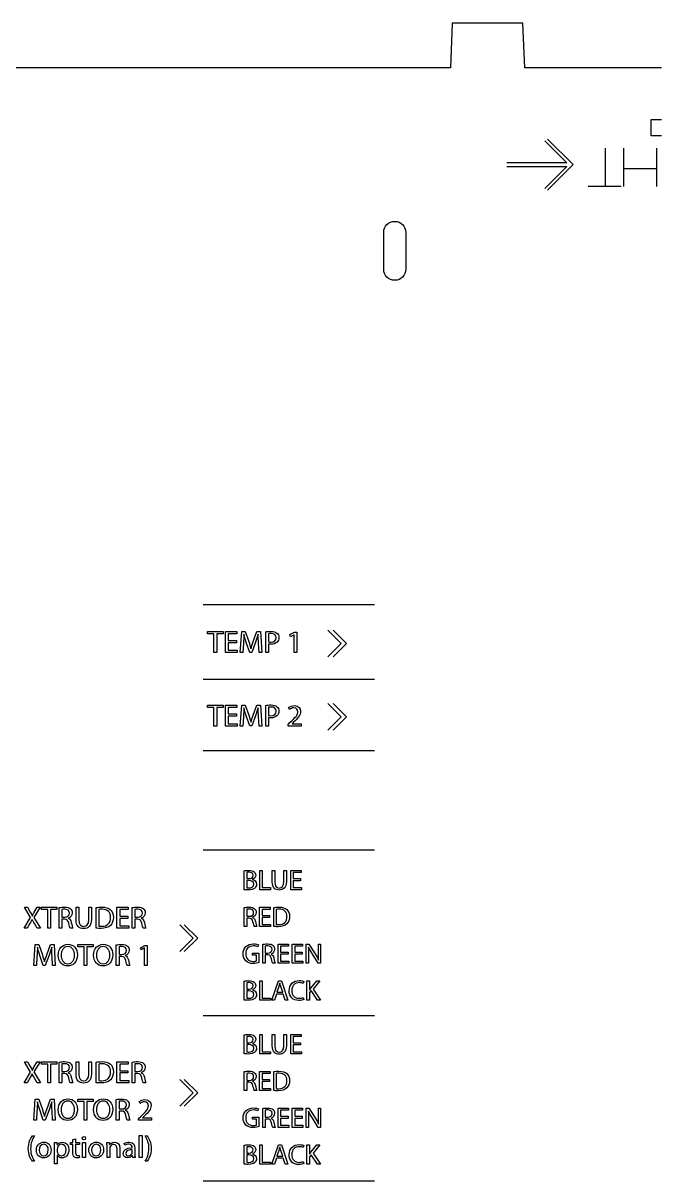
# Model space of a CAD drawing. Header units: millimetres. Extents: x -336 to 378, y -580 to 628.
# Drawn here: x 114.3 to 200.7, y 470.3 to 627.6 of the extents above; entities that cross this region are included whole.
import ezdxf

# ---------------------------------------------------------------- set-up
doc = ezdxf.new("R2010")
doc.units = ezdxf.units.MM
doc.layers.add('Cuts', color=1, linetype='Continuous', lineweight=25, true_color=0xff0000)
doc.layers.add('Text', color=5, linetype='Continuous', lineweight=25, true_color=0x0000ff)

msp = doc.modelspace()

# ---------------------------------------------------------------- linework, layer by layer
at = {"layer": 'Cuts', "color": 1, "lineweight": 25, "true_color": 0xff0000}
for points in [[(200.95, 621.5), (182.39, 621.5), (182.14, 627.59), (172.54, 627.59), (172.29, 621.5), (106.29, 621.5)], [(200.95, 612.28), (199.55, 612.28), (199.55, 614.48), (200.95, 614.48)], [(163.24, 594.14), (163.24, 599.14)], [(166.24, 599.14), (166.24, 594.14), (166.24, 594.14)]]:
    msp.add_lwpolyline(points, dxfattribs=at)
for points in [[(163.24, 599.14), (163.24, 599.97), (163.91, 600.64), (164.74, 600.64)], [(164.74, 600.64), (165.56, 600.64), (166.24, 599.97), (166.24, 599.14)], [(164.74, 592.64), (163.91, 592.64), (163.24, 593.31), (163.24, 594.14)], [(166.24, 594.14), (166.24, 593.31), (165.56, 592.64), (164.74, 592.64)]]:
    msp.add_open_spline(points, degree=3, dxfattribs=at)
at = {"layer": 'Text', "color": 5, "lineweight": 25, "true_color": 0x0000ff}
for points in [[(185.13, 611.6), (188.12, 608.61), (179.94, 608.61)], [(185.5, 611.84), (188.98, 608.36), (185.5, 604.89)], [(193.32, 610.6), (193.32, 605.44)], [(195.85, 605.39), (195.85, 610.6)], [(200.31, 610.6), (200.31, 605.39)], [(179.94, 608.11), (188.12, 608.11), (185.12, 605.11)], [(200.31, 607.81), (195.85, 607.81)], [(195.49, 605.39), (190.99, 605.39)], [(138.71, 548.58), (161.99, 548.58)], [(140.18, 544.59), (139.32, 544.59), (139.32, 544.91), (141.43, 544.91), (141.43, 544.59), (140.56, 544.59), (140.56, 542.05), (140.18, 542.05), (140.18, 544.59), (140.18, 544.59)], [(143.22, 543.39), (142.11, 543.39), (142.11, 542.36), (143.35, 542.36), (143.35, 542.05), (141.74, 542.05), (141.74, 544.91), (143.29, 544.91), (143.29, 544.6), (142.11, 544.6), (142.11, 543.7), (143.22, 543.7), (143.22, 543.39), (143.22, 543.39)], [(144.18, 543.28), (144.1, 542.05), (143.75, 542.05), (143.95, 544.91), (144.42, 544.91), (144.91, 543.53)], [(144.24, 544.54), (144.24, 544.54)], [(145.51, 543.53), (146.02, 544.91), (146.49, 544.91), (146.66, 542.05), (146.3, 542.05), (146.23, 543.31), (146.23, 543.31)], [(146.19, 544.54), (146.18, 544.54)], [(147.6, 543.2), (147.6, 542.05), (147.23, 542.05), (147.23, 544.87), (147.23, 544.87)], [(147.6, 544.61), (147.6, 543.5), (147.6, 543.5)], [(151.06, 544.46), (151.05, 544.46), (150.57, 544.2), (150.5, 544.48), (151.1, 544.8), (151.42, 544.8), (151.42, 542.05), (151.06, 542.05), (151.06, 544.46), (151.06, 544.46)], [(155.65, 545.11), (157.46, 543.3), (155.65, 541.48)], [(156.35, 545.11), (158.16, 543.3), (156.35, 541.48)], [(145.82, 543.45), (145.31, 542.07), (145.04, 542.07), (144.57, 543.43)], [(145.2, 542.57), (145.2, 542.57)], [(138.71, 538.45), (161.99, 538.45)], [(155.65, 535.11), (157.46, 533.3), (155.65, 531.48)], [(156.35, 535.11), (158.16, 533.3), (156.35, 531.48)], [(140.18, 534.59), (139.32, 534.59), (139.32, 534.91), (141.43, 534.91), (141.43, 534.59), (140.56, 534.59), (140.56, 532.05), (140.18, 532.05), (140.18, 534.59), (140.18, 534.59)], [(143.22, 533.39), (142.11, 533.39), (142.11, 532.36), (143.35, 532.36), (143.35, 532.05), (141.74, 532.05), (141.74, 534.91), (143.29, 534.91), (143.29, 534.6), (142.11, 534.6), (142.11, 533.7), (143.22, 533.7), (143.22, 533.39), (143.22, 533.39)], [(144.18, 533.28), (144.1, 532.05), (143.75, 532.05), (143.95, 534.91), (144.42, 534.91), (144.91, 533.53)], [(144.24, 534.54), (144.24, 534.54)], [(145.82, 533.45), (145.31, 532.07), (145.04, 532.07), (144.57, 533.43)], [(145.51, 533.53), (146.02, 534.91), (146.49, 534.91), (146.66, 532.05), (146.3, 532.05), (146.23, 533.31), (146.23, 533.31)], [(146.19, 534.54), (146.18, 534.54)], [(147.6, 533.2), (147.6, 532.05), (147.23, 532.05), (147.23, 534.87), (147.23, 534.87)], [(147.6, 534.61), (147.6, 533.5), (147.6, 533.5)], [(150.44, 534.31), (150.32, 534.57)], [(145.2, 532.57), (145.2, 532.57)], [(150.25, 532.05), (150.25, 532.28), (150.54, 532.57)], [(150.99, 532.57), (150.78, 532.37), (150.78, 532.36), (152.01, 532.36), (152.01, 532.05), (150.25, 532.05), (150.25, 532.05)], [(138.71, 528.75), (161.99, 528.75)], [(138.71, 515.26), (161.99, 515.26)], [(144.3, 509.82), (144.3, 512.39), (144.3, 512.39)], [(144.63, 512.17), (144.63, 511.32), (144.63, 511.32)], [(146.4, 512.43), (146.74, 512.43), (146.74, 510.1), (147.86, 510.1), (147.86, 509.82), (146.4, 509.82), (146.4, 512.43), (146.4, 512.43)], [(148.09, 510.89), (148.09, 512.43), (148.43, 512.43), (148.43, 512.43)], [(148.43, 512.43), (148.43, 510.88)], [(149.68, 510.88), (149.68, 512.43), (150.02, 512.43), (150.02, 510.9)], [(151.95, 511.04), (150.94, 511.04), (150.94, 510.1), (152.07, 510.1), (152.07, 509.82), (150.6, 509.82), (150.6, 512.43), (152.02, 512.43), (152.02, 512.15), (150.94, 512.15), (150.94, 511.32), (151.95, 511.32), (151.95, 511.04), (151.95, 511.04)], [(144.63, 511.32), (144.94, 511.32)], [(144.91, 511.07), (144.63, 511.07), (144.63, 510.07), (144.63, 510.07)], [(145.41, 511.23), (145.41, 511.21)], [(115.16, 505.21), (114.82, 504.58), (114.39, 504.58), (115.27, 506.02), (114.43, 507.43), (114.85, 507.43), (115.23, 506.77)], [(115.76, 506.77), (116.15, 507.43), (116.58, 507.43), (115.71, 506.05), (116.6, 504.58), (116.17, 504.58), (116.17, 504.58)], [(117.6, 507.12), (116.73, 507.12), (116.73, 507.43), (118.85, 507.43), (118.85, 507.12), (117.97, 507.12), (117.97, 504.58), (117.6, 504.58), (117.6, 507.12), (117.6, 507.12)], [(119.88, 505.82), (119.53, 505.82), (119.53, 504.58), (119.16, 504.58), (119.16, 507.4), (119.16, 507.4)], [(119.53, 507.14), (119.53, 506.1), (119.53, 506.1)], [(121.44, 505.75), (121.44, 507.43), (121.81, 507.43), (121.81, 507.43)], [(121.81, 507.43), (121.81, 505.74)], [(123.17, 505.74), (123.17, 507.43), (123.54, 507.43), (123.54, 505.77)], [(124.18, 504.59), (124.18, 507.39), (124.18, 507.39)], [(124.55, 507.13), (124.55, 504.87), (124.55, 504.87)], [(128.47, 505.92), (127.37, 505.92), (127.37, 504.89), (128.6, 504.89), (128.6, 504.58), (127, 504.58), (127, 507.43), (128.54, 507.43), (128.54, 507.12), (127.37, 507.12), (127.37, 506.22), (128.47, 506.22), (128.47, 505.92), (128.47, 505.92)], [(129.8, 505.82), (129.45, 505.82), (129.45, 504.58), (129.08, 504.58), (129.08, 507.4), (129.08, 507.4)], [(129.45, 507.14), (129.45, 506.1), (129.45, 506.1)], [(144.95, 505.95), (144.63, 505.95), (144.63, 504.82), (144.3, 504.82), (144.3, 507.4), (144.3, 507.4)], [(144.63, 507.16), (144.63, 506.21), (144.63, 506.21)], [(147.74, 506.04), (146.72, 506.04), (146.72, 505.1), (147.86, 505.1), (147.86, 504.82), (146.38, 504.82), (146.38, 507.43), (147.8, 507.43), (147.8, 507.15), (146.72, 507.15), (146.72, 506.32), (147.74, 506.32), (147.74, 506.04), (147.74, 506.04)], [(148.29, 504.82), (148.29, 507.39), (148.29, 507.39)], [(148.63, 507.15), (148.63, 505.08), (148.63, 505.08)], [(115.48, 505.78), (115.47, 505.78)], [(115.49, 506.28), (115.51, 506.28)], [(116.17, 504.58), (115.8, 505.21)], [(119.53, 506.1), (119.91, 506.1)], [(120.39, 505.95), (120.39, 505.94)], [(129.45, 506.1), (129.83, 506.1)], [(130.31, 505.95), (130.31, 505.94)], [(144.63, 506.21), (144.98, 506.21)], [(145.42, 506.07), (145.42, 506.06)], [(121.02, 504.58), (120.64, 504.58)], [(130.94, 504.58), (130.56, 504.58)], [(135.55, 505.04), (137.36, 503.22), (135.55, 501.41)], [(136.15, 505.04), (137.97, 503.22), (136.15, 501.41)], [(146, 504.82), (145.65, 504.82)], [(116.14, 500.72), (116.06, 499.5), (115.71, 499.5), (115.91, 502.35), (116.38, 502.35), (116.87, 500.97)], [(116.2, 501.99), (116.2, 501.99)], [(117.47, 500.97), (117.98, 502.35), (118.45, 502.35), (118.62, 499.5), (118.26, 499.5), (118.19, 500.75), (118.19, 500.75)], [(118.15, 501.99), (118.14, 501.99)], [(122.55, 502.04), (121.68, 502.04), (121.68, 502.35), (123.79, 502.35), (123.79, 502.04), (122.92, 502.04), (122.92, 499.5), (122.55, 499.5), (122.55, 502.04), (122.55, 502.04)], [(127.63, 500.74), (127.28, 500.74), (127.28, 499.5), (126.91, 499.5), (126.91, 502.32), (126.91, 502.32)], [(127.28, 502.06), (127.28, 501.02), (127.28, 501.02)], [(130.76, 501.91), (130.75, 501.91), (130.28, 501.65), (130.2, 501.93), (130.8, 502.25), (131.12, 502.25), (131.12, 499.5), (130.76, 499.5), (130.76, 501.91), (130.76, 501.91)], [(146.21, 502.34), (146.13, 502.06)], [(147.46, 500.95), (147.14, 500.95), (147.14, 499.82), (146.8, 499.82), (146.8, 502.4), (146.8, 502.4)], [(147.14, 502.16), (147.14, 501.21), (147.14, 501.21)], [(150.24, 501.04), (149.23, 501.04), (149.23, 500.1), (150.36, 500.1), (150.36, 499.82), (148.89, 499.82), (148.89, 502.43), (150.3, 502.43), (150.3, 502.15), (149.23, 502.15), (149.23, 501.32), (150.24, 501.32), (150.24, 501.04), (150.24, 501.04)], [(152.15, 501.04), (151.14, 501.04), (151.14, 500.1), (152.27, 500.1), (152.27, 499.82), (150.8, 499.82), (150.8, 502.43), (152.21, 502.43), (152.21, 502.15), (151.14, 502.15), (151.14, 501.32), (152.15, 501.32), (152.15, 501.04), (152.15, 501.04)], [(152.71, 499.82), (152.71, 502.43), (153.08, 502.43), (153.92, 501.11)], [(153.02, 502.02), (153, 502.01)], [(154.36, 501.34), (154.36, 502.43), (154.67, 502.43), (154.67, 499.82), (154.33, 499.82), (153.5, 501.14)], [(117.78, 500.9), (117.27, 499.52), (117, 499.52), (116.53, 500.88)], [(127.28, 501.02), (127.66, 501.02)], [(128.13, 500.87), (128.13, 500.86)], [(145.96, 500.14), (145.96, 500.92), (145.43, 500.92), (145.43, 501.19), (146.29, 501.19), (146.29, 499.93), (146.29, 499.93)], [(147.14, 501.21), (147.49, 501.21)], [(147.93, 501.07), (147.93, 501.06)], [(153.03, 500.94), (153.03, 499.82), (152.71, 499.82), (152.71, 499.82)], [(117.16, 500.01), (117.16, 500.01)], [(128.77, 499.5), (128.39, 499.5)], [(148.51, 499.82), (148.16, 499.82)], [(154.38, 500.26), (154.39, 500.26)], [(144.3, 494.82), (144.3, 497.39), (144.3, 497.39)], [(146.4, 497.43), (146.74, 497.43), (146.74, 495.1), (147.86, 495.1), (147.86, 494.82), (146.4, 494.82), (146.4, 497.43), (146.4, 497.43)], [(148.65, 495.64), (148.38, 494.82), (148.03, 494.82), (148.93, 497.43), (149.33, 497.43), (150.22, 494.82), (149.86, 494.82), (149.58, 495.64), (148.65, 495.64), (148.65, 495.64)], [(152.38, 497.36), (152.29, 497.08)], [(152.8, 497.43), (153.14, 497.43), (153.14, 496.17), (153.15, 496.17)], [(153.35, 496.45), (154.15, 497.43), (154.57, 497.43), (153.63, 496.32), (154.65, 494.82), (154.25, 494.82), (153.39, 496.1), (153.14, 495.81), (153.14, 494.82), (152.8, 494.82), (152.8, 497.43), (152.8, 497.43)], [(144.63, 497.17), (144.63, 496.32), (144.63, 496.32)], [(144.63, 496.32), (144.94, 496.32)], [(144.91, 496.07), (144.63, 496.07), (144.63, 495.07), (144.63, 495.07)], [(145.41, 496.23), (145.41, 496.21)], [(148.98, 496.66), (148.72, 495.9), (149.52, 495.9), (149.52, 495.9)], [(149.12, 497.13), (149.11, 497.13)], [(149.52, 495.9), (149.26, 496.66)], [(152.31, 495.17), (152.37, 494.9), (152.37, 494.9)], [(138.71, 492.72), (161.99, 492.72)], [(144.3, 487.52), (144.3, 490.09), (144.3, 490.09)], [(144.63, 489.87), (144.63, 489.02), (144.63, 489.02)], [(146.4, 490.13), (146.74, 490.13), (146.74, 487.8), (147.86, 487.8), (147.86, 487.52), (146.4, 487.52), (146.4, 490.13), (146.4, 490.13)], [(148.09, 488.59), (148.09, 490.13), (148.43, 490.13), (148.43, 490.13)], [(148.43, 490.13), (148.43, 488.58)], [(149.68, 488.58), (149.68, 490.13), (150.02, 490.13), (150.02, 488.6)], [(151.95, 488.74), (150.94, 488.74), (150.94, 487.8), (152.07, 487.8), (152.07, 487.52), (150.6, 487.52), (150.6, 490.13), (152.02, 490.13), (152.02, 489.85), (150.94, 489.85), (150.94, 489.02), (151.95, 489.02), (151.95, 488.74), (151.95, 488.74)], [(144.63, 489.02), (144.94, 489.02)], [(144.91, 488.77), (144.63, 488.77), (144.63, 487.77), (144.63, 487.77)], [(145.41, 488.93), (145.41, 488.91)], [(115.16, 484.21), (114.82, 483.58), (114.39, 483.58), (115.27, 485.02), (114.43, 486.43), (114.85, 486.43), (115.23, 485.77)], [(115.76, 485.77), (116.15, 486.43), (116.58, 486.43), (115.71, 485.05), (116.6, 483.58), (116.17, 483.58), (116.17, 483.58)], [(117.6, 486.12), (116.73, 486.12), (116.73, 486.43), (118.85, 486.43), (118.85, 486.12), (117.97, 486.12), (117.97, 483.58), (117.6, 483.58), (117.6, 486.12), (117.6, 486.12)], [(119.88, 484.82), (119.53, 484.82), (119.53, 483.58), (119.16, 483.58), (119.16, 486.4), (119.16, 486.4)], [(121.44, 484.75), (121.44, 486.43), (121.81, 486.43), (121.81, 486.43)], [(121.81, 486.43), (121.81, 484.74)], [(123.17, 484.74), (123.17, 486.43), (123.54, 486.43), (123.54, 484.77)], [(124.18, 483.59), (124.18, 486.39), (124.18, 486.39)], [(128.47, 484.92), (127.37, 484.92), (127.37, 483.89), (128.6, 483.89), (128.6, 483.58), (127, 483.58), (127, 486.43), (128.54, 486.43), (128.54, 486.12), (127.37, 486.12), (127.37, 485.22), (128.47, 485.22), (128.47, 484.92), (128.47, 484.92)], [(129.8, 484.82), (129.45, 484.82), (129.45, 483.58), (129.08, 483.58), (129.08, 486.4), (129.08, 486.4)], [(115.48, 484.78), (115.47, 484.78)], [(115.49, 485.28), (115.51, 485.28)], [(119.53, 486.14), (119.53, 485.1), (119.53, 485.1)], [(119.53, 485.1), (119.91, 485.1)], [(120.39, 484.95), (120.39, 484.94)], [(124.55, 486.12), (124.55, 483.87), (124.55, 483.87)], [(129.45, 486.14), (129.45, 485.1), (129.45, 485.1)], [(129.45, 485.1), (129.83, 485.1)], [(130.31, 484.95), (130.31, 484.94)], [(144.95, 483.65), (144.63, 483.65), (144.63, 482.52), (144.3, 482.52), (144.3, 485.1), (144.3, 485.1)], [(144.63, 484.86), (144.63, 483.91), (144.63, 483.91)], [(147.74, 483.74), (146.72, 483.74), (146.72, 482.8), (147.86, 482.8), (147.86, 482.52), (146.38, 482.52), (146.38, 485.13), (147.8, 485.13), (147.8, 484.85), (146.72, 484.85), (146.72, 484.02), (147.74, 484.02), (147.74, 483.74), (147.74, 483.74)], [(148.29, 482.53), (148.29, 485.09), (148.29, 485.09)], [(148.63, 484.85), (148.63, 482.78), (148.63, 482.78)], [(116.17, 483.58), (115.8, 484.21)], [(121.02, 483.58), (120.64, 483.58)], [(130.94, 483.58), (130.56, 483.58)], [(135.55, 484.04), (137.36, 482.22), (135.55, 480.41)], [(136.15, 484.04), (137.97, 482.22), (136.15, 480.41)], [(144.63, 483.91), (144.98, 483.91)], [(145.42, 483.77), (145.42, 483.76)], [(146, 482.52), (145.65, 482.52)], [(116.14, 479.72), (116.06, 478.5), (115.71, 478.5), (115.91, 481.35), (116.38, 481.35), (116.87, 479.97)], [(116.2, 480.99), (116.2, 480.99)], [(117.78, 479.9), (117.27, 478.52), (117, 478.52), (116.53, 479.88)], [(117.47, 479.97), (117.98, 481.35), (118.45, 481.35), (118.62, 478.5), (118.26, 478.5), (118.19, 479.75), (118.19, 479.75)], [(118.15, 480.99), (118.14, 480.99)], [(122.55, 481.04), (121.68, 481.04), (121.68, 481.35), (123.79, 481.35), (123.79, 481.04), (122.92, 481.04), (122.92, 478.5), (122.55, 478.5), (122.55, 481.04), (122.55, 481.04)], [(127.63, 479.74), (127.28, 479.74), (127.28, 478.5), (126.91, 478.5), (126.91, 481.32), (126.91, 481.32)], [(127.28, 481.06), (127.28, 480.02), (127.28, 480.02)], [(127.28, 480.02), (127.66, 480.02)], [(130.14, 480.76), (130.03, 481.02)], [(146.21, 480.04), (146.13, 479.76)], [(147.46, 478.65), (147.14, 478.65), (147.14, 477.52), (146.8, 477.52), (146.8, 480.1), (146.8, 480.1)], [(150.24, 478.74), (149.23, 478.74), (149.23, 477.8), (150.36, 477.8), (150.36, 477.52), (148.89, 477.52), (148.89, 480.13), (150.3, 480.13), (150.3, 479.85), (149.23, 479.85), (149.23, 479.02), (150.24, 479.02), (150.24, 478.74), (150.24, 478.74)], [(152.15, 478.74), (151.14, 478.74), (151.14, 477.8), (152.27, 477.8), (152.27, 477.52), (150.8, 477.52), (150.8, 480.13), (152.21, 480.13), (152.21, 479.85), (151.14, 479.85), (151.14, 479.02), (152.15, 479.02), (152.15, 478.74), (152.15, 478.74)], [(152.71, 477.52), (152.71, 480.13), (153.08, 480.13), (153.92, 478.81)], [(154.36, 479.04), (154.36, 480.13), (154.67, 480.13), (154.67, 477.52), (154.33, 477.52), (153.5, 478.84)], [(117.16, 479.01), (117.16, 479.01)], [(128.13, 479.87), (128.13, 479.86)], [(128.77, 478.5), (128.39, 478.5)], [(130.69, 479.02), (130.48, 478.82), (130.48, 478.81), (131.71, 478.81), (131.71, 478.5), (129.95, 478.5), (129.95, 478.5)], [(129.95, 478.5), (129.95, 478.73), (130.25, 479.01)], [(145.96, 477.84), (145.96, 478.62), (145.43, 478.62), (145.43, 478.89), (146.29, 478.89), (146.29, 477.63), (146.29, 477.63)], [(147.14, 479.86), (147.14, 478.91), (147.14, 478.91)], [(147.14, 478.91), (147.49, 478.91)], [(147.93, 478.77), (147.93, 478.76)], [(153.03, 478.64), (153.03, 477.52), (152.71, 477.52), (152.71, 477.52)], [(153.02, 479.72), (153, 479.71)], [(148.51, 477.52), (148.16, 477.52)], [(154.38, 477.96), (154.39, 477.96)], [(115.52, 476.36), (115.81, 476.36), (115.81, 476.36)], [(118.51, 475.47), (118.84, 475.47), (118.86, 475.12), (118.87, 475.12)], [(121.02, 474.07), (121.02, 475.19), (120.7, 475.19), (120.7, 475.47), (121.02, 475.47), (121.02, 475.85), (121.39, 475.96), (121.39, 475.96)], [(121.39, 475.96), (121.39, 475.47), (121.92, 475.47), (121.92, 475.19), (121.39, 475.19), (121.39, 474.08)], [(122.34, 475.47), (122.71, 475.47), (122.71, 473.42), (122.34, 473.42), (122.34, 475.47), (122.34, 475.47)], [(125.64, 475.47), (125.97, 475.47), (125.99, 475.13), (126, 475.13)], [(128.07, 475.09), (127.99, 475.33)], [(130.04, 476.43), (130.42, 476.43), (130.42, 473.42), (130.04, 473.42), (130.04, 476.43), (130.04, 476.43)], [(130.82, 476.36), (131.11, 476.36)], [(118.91, 473.7), (118.9, 473.7), (118.9, 472.58), (118.53, 472.58), (118.53, 474.8), (118.53, 474.8)], [(118.9, 474.61), (118.9, 474.26), (118.9, 474.26)], [(121.88, 473.71), (121.9, 473.43)], [(126.03, 474.65), (126.03, 473.42), (125.65, 473.42), (125.65, 474.92), (125.65, 474.92)], [(127.4, 474.64), (127.4, 473.42), (127.02, 473.42), (127.02, 474.6)], [(129.07, 474.73), (129.07, 474.77)], [(129.08, 474.11), (129.08, 474.47), (129.08, 474.47)], [(129.47, 473.42), (129.14, 473.42), (129.11, 473.68), (129.09, 473.68)], [(129.44, 474.68), (129.44, 473.91), (129.44, 473.91)], [(144.3, 472.53), (144.3, 475.09), (144.3, 475.09)], [(144.63, 474.87), (144.63, 474.02), (144.63, 474.02)], [(144.63, 474.02), (144.94, 474.02)], [(144.91, 473.77), (144.63, 473.77), (144.63, 472.77), (144.63, 472.77)], [(145.41, 473.93), (145.41, 473.91)], [(146.4, 475.13), (146.74, 475.13), (146.74, 472.8), (147.86, 472.8), (147.86, 472.52), (146.4, 472.52), (146.4, 475.13), (146.4, 475.13)], [(148.65, 473.34), (148.38, 472.52), (148.03, 472.52), (148.93, 475.13), (149.33, 475.13), (150.22, 472.52), (149.86, 472.52), (149.58, 473.34), (148.65, 473.34), (148.65, 473.34)], [(148.98, 474.36), (148.72, 473.6), (149.52, 473.6), (149.52, 473.6)], [(149.12, 474.83), (149.11, 474.83)], [(149.52, 473.6), (149.26, 474.36)], [(152.38, 475.06), (152.29, 474.78)], [(152.8, 475.13), (153.14, 475.13), (153.14, 473.87), (153.15, 473.87)], [(153.35, 474.15), (154.15, 475.13), (154.57, 475.13), (153.63, 474.02), (154.65, 472.52), (154.25, 472.52), (153.39, 473.8), (153.14, 473.51), (153.14, 472.52), (152.8, 472.52), (152.8, 475.13), (152.8, 475.13)], [(115.81, 472.91), (115.52, 472.91)], [(131.11, 472.91), (130.82, 472.91), (130.82, 472.91)], [(152.31, 472.87), (152.37, 472.6), (152.37, 472.6)], [(138.71, 470.25), (161.99, 470.25)]]:
    msp.add_lwpolyline(points, dxfattribs=at)
for points in [[(144.24, 544.54), (144.23, 544.18), (144.21, 543.71), (144.18, 543.28)], [(144.57, 543.43), (144.43, 543.84), (144.32, 544.2), (144.24, 544.54)], [(146.18, 544.54), (146.08, 544.21), (145.96, 543.85), (145.82, 543.45)], [(146.23, 543.31), (146.21, 543.7), (146.19, 544.19), (146.19, 544.54)], [(147.23, 544.87), (147.41, 544.9), (147.64, 544.93), (147.94, 544.93)], [(147.95, 544.63), (147.79, 544.63), (147.66, 544.62), (147.6, 544.61)], [(147.94, 544.93), (148.3, 544.93), (148.57, 544.84), (148.74, 544.69)], [(148.62, 544.07), (148.62, 544.45), (148.35, 544.63), (147.95, 544.63)], [(148.74, 544.69), (148.89, 544.55), (148.99, 544.35), (148.99, 544.09)], [(144.91, 543.53), (145.03, 543.18), (145.12, 542.86), (145.2, 542.57)], [(145.2, 542.57), (145.28, 542.85), (145.38, 543.17), (145.51, 543.53)], [(147.6, 543.5), (147.68, 543.48), (147.78, 543.47), (147.91, 543.47)], [(147.9, 543.17), (147.79, 543.17), (147.69, 543.18), (147.6, 543.2)], [(148.77, 543.48), (148.57, 543.28), (148.26, 543.17), (147.9, 543.17)], [(147.91, 543.47), (148.35, 543.47), (148.62, 543.69), (148.62, 544.07)], [(148.99, 544.09), (148.99, 543.84), (148.91, 543.63), (148.77, 543.48)], [(144.24, 534.54), (144.23, 534.18), (144.21, 533.71), (144.18, 533.28)], [(144.57, 533.43), (144.43, 533.83), (144.32, 534.2), (144.24, 534.54)], [(144.91, 533.53), (145.03, 533.18), (145.12, 532.86), (145.2, 532.57)], [(145.2, 532.57), (145.28, 532.85), (145.38, 533.17), (145.51, 533.53)], [(146.18, 534.54), (146.08, 534.21), (145.96, 533.85), (145.82, 533.45)], [(146.23, 533.31), (146.21, 533.7), (146.19, 534.19), (146.19, 534.54)], [(147.23, 534.87), (147.41, 534.9), (147.64, 534.93), (147.94, 534.93)], [(147.95, 534.64), (147.79, 534.64), (147.66, 534.62), (147.6, 534.61)], [(147.6, 533.5), (147.68, 533.48), (147.78, 533.47), (147.91, 533.47)], [(148.77, 533.48), (148.57, 533.28), (148.26, 533.17), (147.9, 533.17)], [(147.91, 533.47), (148.35, 533.47), (148.62, 533.69), (148.62, 534.07)], [(147.94, 534.93), (148.3, 534.93), (148.57, 534.84), (148.74, 534.69)], [(148.62, 534.07), (148.62, 534.45), (148.35, 534.64), (147.95, 534.64)], [(148.74, 534.69), (148.89, 534.55), (148.99, 534.35), (148.99, 534.09)], [(148.99, 534.09), (148.99, 533.84), (148.91, 533.63), (148.77, 533.48)], [(150.32, 534.57), (150.51, 534.73), (150.78, 534.85), (151.1, 534.85)], [(151.03, 534.54), (150.78, 534.54), (150.57, 534.41), (150.44, 534.31)], [(150.54, 532.57), (151.25, 533.23), (151.57, 533.59), (151.57, 534)], [(151.94, 534.05), (151.94, 533.54), (151.57, 533.13), (150.99, 532.57)], [(151.57, 534), (151.57, 534.28), (151.44, 534.54), (151.03, 534.54)], [(151.1, 534.85), (151.69, 534.85), (151.94, 534.44), (151.94, 534.05)], [(147.9, 533.17), (147.79, 533.17), (147.69, 533.18), (147.6, 533.2)], [(144.3, 512.39), (144.44, 512.43), (144.68, 512.45), (144.91, 512.45)], [(144.93, 512.19), (144.78, 512.19), (144.69, 512.18), (144.63, 512.17)], [(144.91, 512.45), (145.25, 512.45), (145.47, 512.39), (145.63, 512.26)], [(145.5, 511.77), (145.5, 512.07), (145.27, 512.19), (144.93, 512.19)], [(144.94, 511.32), (145.29, 511.32), (145.5, 511.51), (145.5, 511.77)], [(145.85, 511.8), (145.85, 511.54), (145.68, 511.32), (145.41, 511.23)], [(145.63, 512.26), (145.76, 512.16), (145.85, 512.01), (145.85, 511.8)], [(144.82, 509.79), (144.59, 509.79), (144.41, 509.81), (144.3, 509.82)], [(144.63, 510.07), (144.7, 510.06), (144.8, 510.06), (144.92, 510.06)], [(145.72, 510.04), (145.54, 509.87), (145.25, 509.79), (144.82, 509.79)], [(145.59, 510.57), (145.59, 510.92), (145.28, 511.07), (144.91, 511.07)], [(144.92, 510.06), (145.27, 510.06), (145.59, 510.19), (145.59, 510.57)], [(145.41, 511.21), (145.66, 511.16), (145.95, 510.95), (145.95, 510.56)], [(145.95, 510.56), (145.95, 510.34), (145.86, 510.16), (145.72, 510.04)], [(149.03, 509.77), (148.49, 509.77), (148.09, 510.08), (148.09, 510.89)], [(148.43, 510.88), (148.43, 510.3), (148.69, 510.05), (149.04, 510.05)], [(150.02, 510.9), (150.02, 510.1), (149.59, 509.77), (149.03, 509.77)], [(149.04, 510.05), (149.42, 510.05), (149.68, 510.31), (149.68, 510.88)], [(115.23, 506.77), (115.34, 506.58), (115.42, 506.44), (115.49, 506.28)], [(115.51, 506.28), (115.59, 506.45), (115.66, 506.58), (115.76, 506.77)], [(119.16, 507.4), (119.35, 507.43), (119.62, 507.45), (119.87, 507.45)], [(119.9, 507.17), (119.72, 507.17), (119.6, 507.15), (119.53, 507.14)], [(119.87, 507.45), (120.26, 507.45), (120.52, 507.38), (120.7, 507.22)], [(120.55, 506.64), (120.55, 507.01), (120.29, 507.17), (119.9, 507.17)], [(119.91, 506.1), (120.3, 506.1), (120.55, 506.31), (120.55, 506.64)], [(120.92, 506.68), (120.92, 506.3), (120.68, 506.05), (120.39, 505.95)], [(120.7, 507.22), (120.83, 507.1), (120.92, 506.9), (120.92, 506.68)], [(124.18, 507.39), (124.4, 507.43), (124.67, 507.45), (124.96, 507.45)], [(124.98, 507.16), (124.79, 507.16), (124.65, 507.15), (124.55, 507.13)], [(124.96, 507.45), (125.49, 507.45), (125.87, 507.33), (126.12, 507.1)], [(126.14, 506.06), (126.14, 506.74), (125.76, 507.16), (124.98, 507.16)], [(126.12, 507.1), (126.38, 506.87), (126.52, 506.54), (126.52, 506.08)], [(129.08, 507.4), (129.27, 507.43), (129.54, 507.45), (129.79, 507.45)], [(129.81, 507.17), (129.64, 507.17), (129.51, 507.15), (129.45, 507.14)], [(129.79, 507.45), (130.18, 507.45), (130.44, 507.38), (130.61, 507.22)], [(130.47, 506.64), (130.47, 507.01), (130.2, 507.17), (129.81, 507.17)], [(129.83, 506.1), (130.22, 506.1), (130.47, 506.31), (130.47, 506.64)], [(130.84, 506.68), (130.84, 506.3), (130.6, 506.05), (130.31, 505.95)], [(130.61, 507.22), (130.75, 507.1), (130.84, 506.9), (130.84, 506.68)], [(144.3, 507.4), (144.47, 507.43), (144.72, 507.45), (144.95, 507.45)], [(144.97, 507.19), (144.81, 507.19), (144.69, 507.18), (144.63, 507.16)], [(144.95, 507.45), (145.31, 507.45), (145.54, 507.38), (145.7, 507.24)], [(145.57, 506.7), (145.57, 507.04), (145.33, 507.19), (144.97, 507.19)], [(144.98, 506.21), (145.34, 506.21), (145.57, 506.4), (145.57, 506.7)], [(145.91, 506.74), (145.91, 506.4), (145.69, 506.17), (145.42, 506.07)], [(145.7, 507.24), (145.83, 507.12), (145.91, 506.94), (145.91, 506.74)], [(148.29, 507.39), (148.5, 507.43), (148.74, 507.45), (149.01, 507.45)], [(149.03, 507.18), (148.85, 507.18), (148.72, 507.17), (148.63, 507.15)], [(149.01, 507.45), (149.5, 507.45), (149.84, 507.34), (150.07, 507.13)], [(150.09, 506.18), (150.09, 506.79), (149.74, 507.18), (149.03, 507.18)], [(150.07, 507.13), (150.31, 506.91), (150.44, 506.61), (150.44, 506.19)], [(115.47, 505.78), (115.39, 505.61), (115.3, 505.46), (115.16, 505.21)], [(115.8, 505.21), (115.65, 505.45), (115.57, 505.61), (115.48, 505.78)], [(120.45, 505.26), (120.37, 505.66), (120.21, 505.8), (119.88, 505.82)], [(120.39, 505.94), (120.6, 505.86), (120.73, 505.66), (120.8, 505.36)], [(120.64, 504.58), (120.59, 504.67), (120.53, 504.91), (120.45, 505.26)], [(120.8, 505.36), (120.89, 504.97), (120.96, 504.69), (121.02, 504.58)], [(122.46, 504.54), (121.88, 504.54), (121.44, 504.87), (121.44, 505.75)], [(121.81, 505.74), (121.81, 505.11), (122.09, 504.84), (122.47, 504.84)], [(123.54, 505.77), (123.54, 504.89), (123.08, 504.54), (122.46, 504.54)], [(122.47, 504.84), (122.89, 504.84), (123.17, 505.11), (123.17, 505.74)], [(124.92, 504.85), (125.71, 504.85), (126.14, 505.29), (126.14, 506.06)], [(126.52, 506.08), (126.52, 505.61), (126.38, 505.23), (126.11, 504.97)], [(130.37, 505.26), (130.29, 505.66), (130.13, 505.8), (129.8, 505.82)], [(130.31, 505.94), (130.52, 505.86), (130.65, 505.66), (130.72, 505.36)], [(130.56, 504.58), (130.51, 504.67), (130.45, 504.91), (130.37, 505.26)], [(130.72, 505.36), (130.81, 504.97), (130.88, 504.69), (130.94, 504.58)], [(145.48, 505.44), (145.4, 505.8), (145.26, 505.94), (144.95, 505.95)], [(145.42, 506.06), (145.62, 505.99), (145.74, 505.81), (145.8, 505.54)], [(145.65, 504.82), (145.61, 504.89), (145.55, 505.12), (145.48, 505.44)], [(145.8, 505.54), (145.88, 505.17), (145.95, 504.92), (146, 504.82)], [(148.63, 505.08), (148.72, 505.07), (148.84, 505.07), (148.97, 505.07)], [(150.07, 505.17), (149.82, 504.93), (149.42, 504.79), (148.91, 504.79)], [(148.97, 505.07), (149.7, 505.07), (150.09, 505.47), (150.09, 506.18)], [(150.44, 506.19), (150.44, 505.76), (150.31, 505.41), (150.07, 505.17)], [(124.85, 504.56), (124.58, 504.56), (124.37, 504.57), (124.18, 504.59)], [(124.55, 504.87), (124.64, 504.86), (124.78, 504.85), (124.92, 504.85)], [(126.11, 504.97), (125.84, 504.7), (125.4, 504.56), (124.85, 504.56)], [(148.91, 504.79), (148.66, 504.79), (148.46, 504.81), (148.29, 504.82)], [(116.2, 501.99), (116.19, 501.63), (116.17, 501.16), (116.14, 500.72)], [(116.53, 500.88), (116.39, 501.28), (116.28, 501.65), (116.2, 501.99)], [(118.14, 501.99), (118.04, 501.66), (117.92, 501.3), (117.78, 500.9)], [(118.19, 500.75), (118.17, 501.15), (118.15, 501.63), (118.15, 501.99)], [(119.02, 500.91), (119.02, 501.81), (119.58, 502.4), (120.34, 502.4)], [(120.33, 502.1), (119.72, 502.1), (119.41, 501.54), (119.41, 500.92)], [(121.24, 500.94), (121.24, 501.51), (120.94, 502.1), (120.33, 502.1)], [(120.34, 502.4), (121.13, 502.4), (121.63, 501.81), (121.63, 500.96)], [(123.82, 500.91), (123.82, 501.81), (124.38, 502.4), (125.14, 502.4)], [(125.13, 502.1), (124.52, 502.1), (124.21, 501.54), (124.21, 500.92)], [(126.04, 500.94), (126.04, 501.51), (125.75, 502.1), (125.13, 502.1)], [(125.14, 502.4), (125.93, 502.4), (126.43, 501.81), (126.43, 500.96)], [(126.91, 502.32), (127.1, 502.35), (127.37, 502.37), (127.62, 502.37)], [(127.64, 502.09), (127.46, 502.09), (127.34, 502.07), (127.28, 502.06)], [(127.62, 502.37), (128.01, 502.37), (128.27, 502.3), (128.44, 502.14)], [(128.3, 501.56), (128.3, 501.93), (128.03, 502.09), (127.64, 502.09)], [(128.44, 502.14), (128.58, 502.02), (128.67, 501.82), (128.67, 501.6)], [(144.14, 501.11), (144.14, 501.89), (144.68, 502.46), (145.56, 502.46)], [(145.55, 502.18), (144.91, 502.18), (144.5, 501.78), (144.5, 501.13)], [(146.13, 502.06), (145.99, 502.13), (145.81, 502.18), (145.55, 502.18)], [(145.56, 502.46), (145.86, 502.46), (146.1, 502.39), (146.21, 502.34)], [(146.8, 502.4), (146.97, 502.43), (147.22, 502.45), (147.45, 502.45)], [(147.48, 502.19), (147.31, 502.19), (147.2, 502.18), (147.14, 502.16)], [(147.45, 502.45), (147.81, 502.45), (148.05, 502.38), (148.21, 502.24)], [(148.08, 501.7), (148.08, 502.04), (147.83, 502.19), (147.48, 502.19)], [(148.21, 502.24), (148.34, 502.12), (148.41, 501.94), (148.41, 501.74)], [(153, 502.01), (153.02, 501.68), (153.03, 501.37), (153.03, 500.94)], [(153.5, 501.14), (153.32, 501.44), (153.14, 501.73), (153.02, 502.02)], [(116.87, 500.97), (116.99, 500.62), (117.08, 500.31), (117.16, 500.01)], [(117.16, 500.01), (117.24, 500.3), (117.34, 500.61), (117.47, 500.97)], [(120.31, 499.46), (119.55, 499.46), (119.02, 500.04), (119.02, 500.91)], [(119.41, 500.92), (119.41, 500.3), (119.74, 499.76), (120.33, 499.76)], [(121.63, 500.96), (121.63, 499.98), (121.03, 499.46), (120.31, 499.46)], [(120.33, 499.76), (120.91, 499.76), (121.24, 500.29), (121.24, 500.94)], [(125.11, 499.46), (124.35, 499.46), (123.82, 500.04), (123.82, 500.91)], [(124.21, 500.92), (124.21, 500.3), (124.54, 499.76), (125.13, 499.76)], [(126.43, 500.96), (126.43, 499.98), (125.83, 499.46), (125.11, 499.46)], [(125.13, 499.76), (125.71, 499.76), (126.04, 500.29), (126.04, 500.94)], [(128.2, 500.18), (128.12, 500.58), (127.96, 500.73), (127.63, 500.74)], [(127.66, 501.02), (128.05, 501.02), (128.3, 501.23), (128.3, 501.56)], [(128.67, 501.6), (128.67, 501.22), (128.43, 500.97), (128.13, 500.87)], [(128.13, 500.86), (128.35, 500.78), (128.48, 500.58), (128.55, 500.28)], [(144.51, 500.14), (144.28, 500.35), (144.14, 500.7), (144.14, 501.11)], [(144.5, 501.13), (144.5, 500.46), (144.89, 500.07), (145.51, 500.07)], [(147.99, 500.44), (147.91, 500.8), (147.77, 500.94), (147.46, 500.95)], [(147.49, 501.21), (147.85, 501.21), (148.08, 501.4), (148.08, 501.7)], [(148.41, 501.74), (148.41, 501.4), (148.2, 501.17), (147.93, 501.07)], [(147.93, 501.06), (148.12, 500.99), (148.24, 500.81), (148.31, 500.53)], [(148.16, 499.82), (148.12, 499.89), (148.06, 500.12), (147.99, 500.44)], [(148.31, 500.53), (148.39, 500.17), (148.45, 499.92), (148.51, 499.82)], [(153.92, 501.11), (154.11, 500.8), (154.26, 500.53), (154.38, 500.26)], [(154.39, 500.26), (154.36, 500.61), (154.36, 500.93), (154.36, 501.34)], [(128.39, 499.5), (128.34, 499.59), (128.28, 499.83), (128.2, 500.18)], [(128.55, 500.28), (128.64, 499.89), (128.71, 499.61), (128.77, 499.5)], [(145.48, 499.79), (145.09, 499.79), (144.76, 499.89), (144.51, 500.14)], [(146.29, 499.93), (146.14, 499.88), (145.84, 499.79), (145.48, 499.79)], [(145.51, 500.07), (145.73, 500.07), (145.88, 500.1), (145.96, 500.14)], [(144.3, 497.39), (144.44, 497.43), (144.68, 497.45), (144.91, 497.45)], [(144.93, 497.19), (144.78, 497.19), (144.69, 497.18), (144.63, 497.17)], [(144.91, 497.45), (145.25, 497.45), (145.47, 497.39), (145.63, 497.26)], [(145.5, 496.77), (145.5, 497.07), (145.27, 497.19), (144.93, 497.19)], [(145.63, 497.26), (145.76, 497.16), (145.85, 497.01), (145.85, 496.8)], [(150.39, 496.1), (150.39, 496.92), (150.95, 497.48), (151.76, 497.48)], [(151.77, 497.19), (151.16, 497.19), (150.75, 496.8), (150.75, 496.11)], [(151.76, 497.48), (152.08, 497.48), (152.29, 497.41), (152.38, 497.36)], [(152.29, 497.08), (152.17, 497.15), (151.99, 497.19), (151.77, 497.19)], [(145.59, 495.57), (145.59, 495.92), (145.28, 496.07), (144.91, 496.07)], [(144.94, 496.32), (145.29, 496.32), (145.5, 496.51), (145.5, 496.77)], [(145.85, 496.8), (145.85, 496.54), (145.68, 496.32), (145.41, 496.23)], [(145.41, 496.21), (145.66, 496.16), (145.95, 495.95), (145.95, 495.56)], [(149.11, 497.13), (149.07, 496.98), (149.03, 496.82), (148.98, 496.66)], [(149.26, 496.66), (149.2, 496.83), (149.16, 496.98), (149.12, 497.13)], [(151.68, 494.77), (150.94, 494.77), (150.39, 495.24), (150.39, 496.1)], [(150.75, 496.11), (150.75, 495.47), (151.12, 495.06), (151.75, 495.06)], [(153.15, 496.17), (153.22, 496.27), (153.29, 496.37), (153.35, 496.45)], [(144.82, 494.79), (144.59, 494.79), (144.41, 494.81), (144.3, 494.82)], [(144.63, 495.07), (144.7, 495.06), (144.8, 495.06), (144.92, 495.06)], [(145.72, 495.04), (145.54, 494.87), (145.25, 494.79), (144.82, 494.79)], [(144.92, 495.06), (145.27, 495.06), (145.59, 495.19), (145.59, 495.57)], [(145.95, 495.56), (145.95, 495.34), (145.86, 495.16), (145.72, 495.04)], [(152.37, 494.9), (152.25, 494.84), (152, 494.77), (151.68, 494.77)], [(151.75, 495.06), (151.96, 495.06), (152.17, 495.1), (152.31, 495.17)], [(144.3, 490.09), (144.44, 490.13), (144.68, 490.15), (144.91, 490.15)], [(144.93, 489.89), (144.78, 489.89), (144.69, 489.88), (144.63, 489.87)], [(144.91, 490.15), (145.25, 490.15), (145.47, 490.09), (145.63, 489.96)], [(145.5, 489.47), (145.5, 489.77), (145.27, 489.89), (144.93, 489.89)], [(144.94, 489.02), (145.29, 489.02), (145.5, 489.21), (145.5, 489.47)], [(145.85, 489.5), (145.85, 489.24), (145.68, 489.02), (145.41, 488.93)], [(145.63, 489.96), (145.76, 489.86), (145.85, 489.71), (145.85, 489.5)], [(144.63, 487.77), (144.7, 487.76), (144.8, 487.76), (144.92, 487.76)], [(145.59, 488.27), (145.59, 488.62), (145.28, 488.77), (144.91, 488.77)], [(144.92, 487.76), (145.27, 487.76), (145.59, 487.89), (145.59, 488.27)], [(145.41, 488.91), (145.66, 488.86), (145.95, 488.65), (145.95, 488.26)], [(145.95, 488.26), (145.95, 488.04), (145.86, 487.86), (145.72, 487.74)], [(149.03, 487.47), (148.49, 487.47), (148.09, 487.78), (148.09, 488.59)], [(148.43, 488.58), (148.43, 488), (148.69, 487.75), (149.04, 487.75)], [(150.02, 488.6), (150.02, 487.8), (149.59, 487.47), (149.03, 487.47)], [(149.04, 487.75), (149.42, 487.75), (149.68, 488.01), (149.68, 488.58)], [(119.16, 486.4), (119.35, 486.43), (119.62, 486.46), (119.87, 486.46)], [(119.9, 486.17), (119.72, 486.17), (119.6, 486.15), (119.53, 486.14)], [(119.87, 486.46), (120.26, 486.46), (120.52, 486.38), (120.7, 486.22)], [(120.55, 485.64), (120.55, 486.01), (120.29, 486.17), (119.9, 486.17)], [(120.7, 486.22), (120.83, 486.1), (120.92, 485.9), (120.92, 485.68)], [(124.18, 486.39), (124.4, 486.43), (124.67, 486.45), (124.96, 486.45)], [(124.96, 486.45), (125.49, 486.45), (125.87, 486.33), (126.12, 486.1)], [(129.08, 486.4), (129.27, 486.43), (129.54, 486.46), (129.79, 486.46)], [(129.81, 486.17), (129.64, 486.17), (129.51, 486.15), (129.45, 486.14)], [(129.79, 486.46), (130.18, 486.46), (130.44, 486.38), (130.61, 486.22)], [(130.47, 485.64), (130.47, 486.01), (130.2, 486.17), (129.81, 486.17)], [(130.61, 486.22), (130.75, 486.1), (130.84, 485.9), (130.84, 485.68)], [(144.82, 487.49), (144.59, 487.49), (144.41, 487.51), (144.3, 487.52)], [(145.72, 487.74), (145.54, 487.57), (145.25, 487.49), (144.82, 487.49)], [(115.47, 484.78), (115.39, 484.61), (115.3, 484.46), (115.16, 484.21)], [(115.23, 485.77), (115.34, 485.58), (115.42, 485.43), (115.49, 485.28)], [(115.8, 484.21), (115.65, 484.45), (115.57, 484.61), (115.48, 484.78)], [(115.51, 485.28), (115.59, 485.45), (115.66, 485.58), (115.76, 485.77)], [(120.45, 484.26), (120.37, 484.66), (120.21, 484.81), (119.88, 484.82)], [(119.91, 485.1), (120.3, 485.1), (120.55, 485.31), (120.55, 485.64)], [(120.92, 485.68), (120.92, 485.3), (120.68, 485.05), (120.39, 484.95)], [(120.39, 484.94), (120.6, 484.86), (120.73, 484.66), (120.8, 484.36)], [(122.46, 483.54), (121.88, 483.54), (121.44, 483.87), (121.44, 484.75)], [(121.81, 484.74), (121.81, 484.11), (122.09, 483.84), (122.47, 483.84)], [(123.54, 484.77), (123.54, 483.89), (123.08, 483.54), (122.46, 483.54)], [(122.47, 483.84), (122.89, 483.84), (123.17, 484.11), (123.17, 484.74)], [(124.98, 486.16), (124.79, 486.16), (124.65, 486.15), (124.55, 486.12)], [(124.92, 483.85), (125.71, 483.85), (126.14, 484.29), (126.14, 485.06)], [(126.14, 485.06), (126.14, 485.74), (125.76, 486.16), (124.98, 486.16)], [(126.52, 485.08), (126.52, 484.61), (126.38, 484.23), (126.11, 483.97)], [(126.12, 486.1), (126.38, 485.87), (126.52, 485.54), (126.52, 485.08)], [(130.37, 484.26), (130.29, 484.66), (130.13, 484.81), (129.8, 484.82)], [(129.83, 485.1), (130.22, 485.1), (130.47, 485.31), (130.47, 485.64)], [(130.84, 485.68), (130.84, 485.3), (130.6, 485.05), (130.31, 484.95)], [(130.31, 484.94), (130.52, 484.86), (130.65, 484.66), (130.72, 484.36)], [(144.3, 485.1), (144.47, 485.13), (144.72, 485.15), (144.95, 485.15)], [(144.97, 484.89), (144.81, 484.89), (144.69, 484.88), (144.63, 484.86)], [(144.95, 485.15), (145.31, 485.15), (145.54, 485.08), (145.7, 484.94)], [(145.57, 484.4), (145.57, 484.74), (145.33, 484.89), (144.97, 484.89)], [(145.7, 484.94), (145.83, 484.82), (145.91, 484.64), (145.91, 484.44)], [(148.29, 485.09), (148.5, 485.13), (148.74, 485.15), (149.01, 485.15)], [(149.03, 484.88), (148.85, 484.88), (148.72, 484.87), (148.63, 484.85)], [(149.01, 485.15), (149.5, 485.15), (149.84, 485.04), (150.07, 484.83)], [(150.09, 483.88), (150.09, 484.49), (149.74, 484.88), (149.03, 484.88)], [(150.07, 484.83), (150.31, 484.61), (150.44, 484.31), (150.44, 483.89)], [(120.64, 483.58), (120.59, 483.67), (120.53, 483.91), (120.45, 484.26)], [(120.8, 484.36), (120.89, 483.97), (120.96, 483.69), (121.02, 483.58)], [(124.85, 483.56), (124.58, 483.56), (124.37, 483.57), (124.18, 483.59)], [(124.55, 483.87), (124.64, 483.86), (124.78, 483.85), (124.92, 483.85)], [(126.11, 483.97), (125.84, 483.7), (125.4, 483.56), (124.85, 483.56)], [(130.56, 483.58), (130.51, 483.67), (130.45, 483.91), (130.37, 484.26)], [(130.72, 484.36), (130.81, 483.97), (130.88, 483.69), (130.94, 483.58)], [(145.48, 483.14), (145.4, 483.5), (145.26, 483.64), (144.95, 483.65)], [(144.98, 483.91), (145.34, 483.91), (145.57, 484.1), (145.57, 484.4)], [(145.91, 484.44), (145.91, 484.1), (145.69, 483.87), (145.42, 483.77)], [(145.42, 483.76), (145.62, 483.69), (145.74, 483.51), (145.8, 483.23)], [(145.65, 482.52), (145.61, 482.59), (145.55, 482.82), (145.48, 483.14)], [(145.8, 483.23), (145.88, 482.87), (145.95, 482.62), (146, 482.52)], [(148.97, 482.77), (149.7, 482.77), (150.09, 483.17), (150.09, 483.88)], [(150.44, 483.89), (150.44, 483.46), (150.31, 483.11), (150.07, 482.87)], [(148.91, 482.49), (148.66, 482.49), (148.46, 482.51), (148.29, 482.53)], [(148.63, 482.78), (148.72, 482.77), (148.84, 482.77), (148.97, 482.77)], [(150.07, 482.87), (149.82, 482.63), (149.42, 482.49), (148.91, 482.49)], [(116.2, 480.99), (116.19, 480.63), (116.17, 480.16), (116.14, 479.72)], [(116.53, 479.88), (116.39, 480.28), (116.28, 480.65), (116.2, 480.99)], [(116.87, 479.97), (116.99, 479.62), (117.08, 479.31), (117.16, 479.01)], [(117.16, 479.01), (117.24, 479.3), (117.34, 479.61), (117.47, 479.97)], [(118.14, 480.99), (118.04, 480.66), (117.92, 480.3), (117.78, 479.9)], [(118.19, 479.75), (118.17, 480.15), (118.15, 480.63), (118.15, 480.99)], [(119.02, 479.91), (119.02, 480.81), (119.58, 481.4), (120.34, 481.4)], [(120.31, 478.46), (119.55, 478.46), (119.02, 479.04), (119.02, 479.91)], [(120.33, 481.1), (119.72, 481.1), (119.41, 480.54), (119.41, 479.92)], [(119.41, 479.92), (119.41, 479.3), (119.74, 478.76), (120.33, 478.76)], [(121.63, 479.96), (121.63, 478.98), (121.03, 478.46), (120.31, 478.46)], [(121.24, 479.94), (121.24, 480.51), (120.94, 481.1), (120.33, 481.1)], [(120.33, 478.76), (120.91, 478.76), (121.24, 479.29), (121.24, 479.94)], [(120.34, 481.4), (121.13, 481.4), (121.63, 480.81), (121.63, 479.96)], [(123.82, 479.91), (123.82, 480.81), (124.38, 481.4), (125.14, 481.4)], [(125.11, 478.46), (124.35, 478.46), (123.82, 479.04), (123.82, 479.91)], [(125.13, 481.1), (124.52, 481.1), (124.21, 480.54), (124.21, 479.92)], [(124.21, 479.92), (124.21, 479.3), (124.54, 478.76), (125.13, 478.76)], [(126.43, 479.96), (126.43, 478.98), (125.83, 478.46), (125.11, 478.46)], [(126.04, 479.94), (126.04, 480.51), (125.75, 481.1), (125.13, 481.1)], [(125.13, 478.76), (125.71, 478.76), (126.04, 479.29), (126.04, 479.94)], [(125.14, 481.4), (125.93, 481.4), (126.43, 480.81), (126.43, 479.96)], [(126.91, 481.32), (127.1, 481.35), (127.37, 481.37), (127.62, 481.37)], [(127.64, 481.09), (127.46, 481.09), (127.34, 481.07), (127.28, 481.06)], [(127.62, 481.37), (128.01, 481.37), (128.27, 481.3), (128.44, 481.14)], [(128.3, 480.56), (128.3, 480.93), (128.03, 481.09), (127.64, 481.09)], [(127.66, 480.02), (128.05, 480.02), (128.3, 480.23), (128.3, 480.56)], [(128.67, 480.6), (128.67, 480.22), (128.43, 479.97), (128.13, 479.87)], [(128.44, 481.14), (128.58, 481.02), (128.67, 480.82), (128.67, 480.6)], [(130.03, 481.02), (130.21, 481.18), (130.49, 481.3), (130.8, 481.3)], [(130.73, 480.99), (130.48, 480.99), (130.27, 480.86), (130.14, 480.76)], [(130.25, 479.01), (130.95, 479.68), (131.27, 480.04), (131.27, 480.45)], [(131.64, 480.5), (131.64, 479.99), (131.27, 479.58), (130.69, 479.02)], [(131.27, 480.45), (131.27, 480.73), (131.14, 480.99), (130.73, 480.99)], [(130.8, 481.3), (131.39, 481.3), (131.64, 480.89), (131.64, 480.5)], [(144.14, 478.81), (144.14, 479.59), (144.68, 480.16), (145.56, 480.16)], [(145.55, 479.88), (144.91, 479.88), (144.5, 479.48), (144.5, 478.82)], [(146.13, 479.76), (145.99, 479.83), (145.81, 479.88), (145.55, 479.88)], [(145.56, 480.16), (145.86, 480.16), (146.1, 480.09), (146.21, 480.04)], [(146.8, 480.1), (146.97, 480.13), (147.22, 480.15), (147.45, 480.15)], [(147.48, 479.89), (147.31, 479.89), (147.2, 479.88), (147.14, 479.86)], [(147.45, 480.15), (147.81, 480.15), (148.05, 480.08), (148.21, 479.94)], [(148.08, 479.4), (148.08, 479.74), (147.83, 479.89), (147.48, 479.89)], [(148.21, 479.94), (148.34, 479.82), (148.41, 479.64), (148.41, 479.44)], [(128.2, 479.18), (128.12, 479.58), (127.96, 479.72), (127.63, 479.74)], [(128.13, 479.86), (128.35, 479.78), (128.48, 479.58), (128.55, 479.28)], [(128.39, 478.5), (128.34, 478.59), (128.28, 478.83), (128.2, 479.18)], [(128.55, 479.28), (128.64, 478.89), (128.71, 478.61), (128.77, 478.5)], [(144.51, 477.84), (144.28, 478.05), (144.14, 478.4), (144.14, 478.81)], [(144.5, 478.82), (144.5, 478.16), (144.89, 477.77), (145.51, 477.77)], [(147.99, 478.14), (147.91, 478.5), (147.77, 478.64), (147.46, 478.65)], [(147.49, 478.91), (147.85, 478.91), (148.08, 479.1), (148.08, 479.4)], [(148.41, 479.44), (148.41, 479.1), (148.2, 478.87), (147.93, 478.77)], [(147.93, 478.76), (148.12, 478.69), (148.24, 478.51), (148.31, 478.24)], [(153, 479.71), (153.02, 479.38), (153.03, 479.07), (153.03, 478.64)], [(153.5, 478.84), (153.32, 479.14), (153.14, 479.43), (153.02, 479.72)], [(153.92, 478.81), (154.11, 478.5), (154.26, 478.23), (154.38, 477.96)], [(154.39, 477.96), (154.36, 478.31), (154.36, 478.63), (154.36, 479.04)], [(145.48, 477.49), (145.09, 477.49), (144.76, 477.59), (144.51, 477.84)], [(146.29, 477.63), (146.14, 477.58), (145.84, 477.49), (145.48, 477.49)], [(145.51, 477.77), (145.73, 477.77), (145.88, 477.8), (145.96, 477.84)], [(148.16, 477.52), (148.12, 477.59), (148.06, 477.82), (147.99, 478.14)], [(148.31, 478.24), (148.39, 477.87), (148.45, 477.62), (148.51, 477.52)], [(114.96, 474.63), (114.97, 475.46), (115.25, 476), (115.52, 476.36)], [(115.81, 476.36), (115.5, 475.94), (115.28, 475.39), (115.28, 474.62)], [(116.06, 474.43), (116.06, 475.11), (116.51, 475.51), (117.07, 475.51)], [(117.06, 475.23), (116.63, 475.23), (116.44, 474.83), (116.44, 474.44)], [(117.68, 474.45), (117.68, 474.8), (117.5, 475.23), (117.06, 475.23)], [(117.07, 475.51), (117.66, 475.51), (118.06, 475.09), (118.06, 474.46)], [(118.53, 474.8), (118.53, 475.06), (118.52, 475.28), (118.51, 475.47)], [(118.87, 475.12), (119.02, 475.37), (119.27, 475.51), (119.6, 475.51)], [(119.49, 475.22), (119.23, 475.22), (118.99, 475.04), (118.92, 474.76)], [(120.09, 474.46), (120.09, 474.87), (119.88, 475.22), (119.49, 475.22)], [(119.6, 475.51), (120.1, 475.51), (120.47, 475.09), (120.47, 474.48)], [(122.29, 476.05), (122.29, 476.17), (122.39, 476.28), (122.53, 476.28)], [(122.52, 475.82), (122.38, 475.82), (122.29, 475.92), (122.29, 476.05)], [(122.75, 476.05), (122.75, 475.92), (122.66, 475.82), (122.52, 475.82)], [(122.53, 476.28), (122.66, 476.28), (122.75, 476.18), (122.75, 476.05)], [(123.18, 474.43), (123.18, 475.11), (123.63, 475.51), (124.2, 475.51)], [(124.19, 475.23), (123.75, 475.23), (123.56, 474.83), (123.56, 474.44)], [(124.8, 474.45), (124.8, 474.8), (124.63, 475.23), (124.19, 475.23)], [(124.2, 475.51), (124.78, 475.51), (125.18, 475.09), (125.18, 474.46)], [(125.65, 474.92), (125.65, 475.13), (125.65, 475.3), (125.64, 475.47)], [(126, 475.13), (126.1, 475.32), (126.33, 475.51), (126.67, 475.51)], [(126.55, 475.21), (126.31, 475.21), (126.12, 475.03), (126.05, 474.83)], [(127.02, 474.6), (127.02, 474.93), (126.9, 475.21), (126.55, 475.21)], [(126.67, 475.51), (126.96, 475.51), (127.4, 475.34), (127.4, 474.64)], [(127.99, 475.33), (128.16, 475.44), (128.4, 475.51), (128.66, 475.51)], [(128.61, 475.24), (128.41, 475.24), (128.21, 475.18), (128.07, 475.09)], [(129.07, 474.77), (129.07, 474.93), (129.03, 475.24), (128.61, 475.24)], [(128.66, 475.51), (129.29, 475.51), (129.44, 475.09), (129.44, 474.68)], [(131.35, 474.64), (131.35, 475.4), (131.12, 475.94), (130.82, 476.36)], [(131.11, 476.36), (131.37, 476.01), (131.66, 475.47), (131.66, 474.64)], [(150.39, 473.8), (150.39, 474.62), (150.95, 475.18), (151.76, 475.18)], [(151.76, 475.18), (152.08, 475.18), (152.29, 475.11), (152.38, 475.06)], [(115.52, 472.91), (115.25, 473.26), (114.96, 473.8), (114.96, 474.63)], [(115.28, 474.62), (115.28, 473.87), (115.51, 473.33), (115.81, 472.91)], [(117.04, 473.38), (116.49, 473.38), (116.06, 473.78), (116.06, 474.43)], [(116.44, 474.44), (116.44, 473.99), (116.69, 473.65), (117.06, 473.65)], [(118.06, 474.46), (118.06, 473.71), (117.53, 473.38), (117.04, 473.38)], [(117.06, 473.65), (117.41, 473.65), (117.68, 473.99), (117.68, 474.45)], [(118.92, 474.76), (118.91, 474.71), (118.9, 474.66), (118.9, 474.61)], [(118.9, 474.26), (118.9, 474.2), (118.9, 474.15), (118.91, 474.1)], [(118.91, 474.1), (118.98, 473.85), (119.21, 473.67), (119.47, 473.67)], [(119.54, 473.38), (119.27, 473.38), (119.03, 473.49), (118.91, 473.7)], [(119.47, 473.67), (119.87, 473.67), (120.09, 473.99), (120.09, 474.46)], [(120.47, 474.48), (120.47, 473.74), (120.02, 473.38), (119.54, 473.38)], [(121.17, 473.53), (121.06, 473.65), (121.02, 473.83), (121.02, 474.07)], [(121.39, 474.08), (121.39, 473.83), (121.46, 473.68), (121.67, 473.68)], [(121.67, 473.68), (121.77, 473.68), (121.83, 473.69), (121.88, 473.71)], [(124.16, 473.38), (123.61, 473.38), (123.18, 473.78), (123.18, 474.43)], [(123.56, 474.44), (123.56, 473.99), (123.82, 473.65), (124.18, 473.65)], [(125.18, 474.46), (125.18, 473.71), (124.65, 473.38), (124.16, 473.38)], [(124.18, 473.65), (124.54, 473.65), (124.8, 473.99), (124.8, 474.45)], [(126.05, 474.83), (126.03, 474.78), (126.03, 474.72), (126.03, 474.65)], [(127.84, 473.96), (127.84, 474.46), (128.28, 474.73), (129.07, 474.73)], [(128.47, 473.38), (128.05, 473.38), (127.84, 473.67), (127.84, 473.96)], [(129.08, 474.47), (128.68, 474.48), (128.21, 474.4), (128.21, 474.01)], [(128.21, 474.01), (128.21, 473.76), (128.38, 473.65), (128.56, 473.65)], [(129.09, 473.68), (128.98, 473.52), (128.76, 473.38), (128.47, 473.38)], [(128.56, 473.65), (128.83, 473.65), (129.01, 473.82), (129.06, 473.99)], [(129.06, 473.99), (129.08, 474.04), (129.08, 474.08), (129.08, 474.11)], [(129.44, 473.91), (129.44, 473.74), (129.45, 473.56), (129.47, 473.42)], [(130.82, 472.91), (131.11, 473.33), (131.35, 473.87), (131.35, 474.64)], [(131.66, 474.64), (131.66, 473.81), (131.37, 473.27), (131.11, 472.91)], [(144.3, 475.09), (144.44, 475.13), (144.68, 475.15), (144.91, 475.15)], [(144.93, 474.89), (144.78, 474.89), (144.69, 474.88), (144.63, 474.87)], [(144.91, 475.15), (145.25, 475.15), (145.47, 475.09), (145.63, 474.96)], [(145.59, 473.27), (145.59, 473.62), (145.28, 473.77), (144.91, 473.77)], [(145.5, 474.47), (145.5, 474.77), (145.27, 474.89), (144.93, 474.89)], [(144.94, 474.02), (145.29, 474.02), (145.5, 474.21), (145.5, 474.47)], [(145.85, 474.5), (145.85, 474.24), (145.68, 474.02), (145.41, 473.93)], [(145.41, 473.91), (145.66, 473.86), (145.95, 473.65), (145.95, 473.26)], [(145.63, 474.96), (145.76, 474.86), (145.85, 474.71), (145.85, 474.5)], [(149.11, 474.83), (149.07, 474.68), (149.03, 474.52), (148.98, 474.36)], [(149.26, 474.36), (149.2, 474.53), (149.16, 474.68), (149.12, 474.83)], [(151.68, 472.47), (150.94, 472.47), (150.39, 472.94), (150.39, 473.8)], [(151.77, 474.89), (151.16, 474.89), (150.75, 474.5), (150.75, 473.81)], [(150.75, 473.81), (150.75, 473.17), (151.12, 472.76), (151.75, 472.76)], [(152.29, 474.78), (152.17, 474.85), (151.99, 474.89), (151.77, 474.89)], [(153.15, 473.87), (153.22, 473.97), (153.29, 474.07), (153.35, 474.15)], [(121.57, 473.38), (121.39, 473.38), (121.26, 473.43), (121.17, 473.53)], [(121.9, 473.43), (121.83, 473.4), (121.71, 473.38), (121.57, 473.38)], [(144.82, 472.49), (144.59, 472.49), (144.41, 472.51), (144.3, 472.53)], [(144.63, 472.77), (144.7, 472.76), (144.8, 472.76), (144.92, 472.76)], [(145.72, 472.74), (145.54, 472.57), (145.25, 472.49), (144.82, 472.49)], [(144.92, 472.76), (145.27, 472.76), (145.59, 472.89), (145.59, 473.27)], [(145.95, 473.26), (145.95, 473.04), (145.86, 472.86), (145.72, 472.74)], [(152.37, 472.6), (152.25, 472.54), (152, 472.47), (151.68, 472.47)], [(151.75, 472.76), (151.96, 472.76), (152.17, 472.8), (152.31, 472.87)]]:
    msp.add_open_spline(points, degree=3, dxfattribs=at)

doc.saveas('drawing.dxf')
